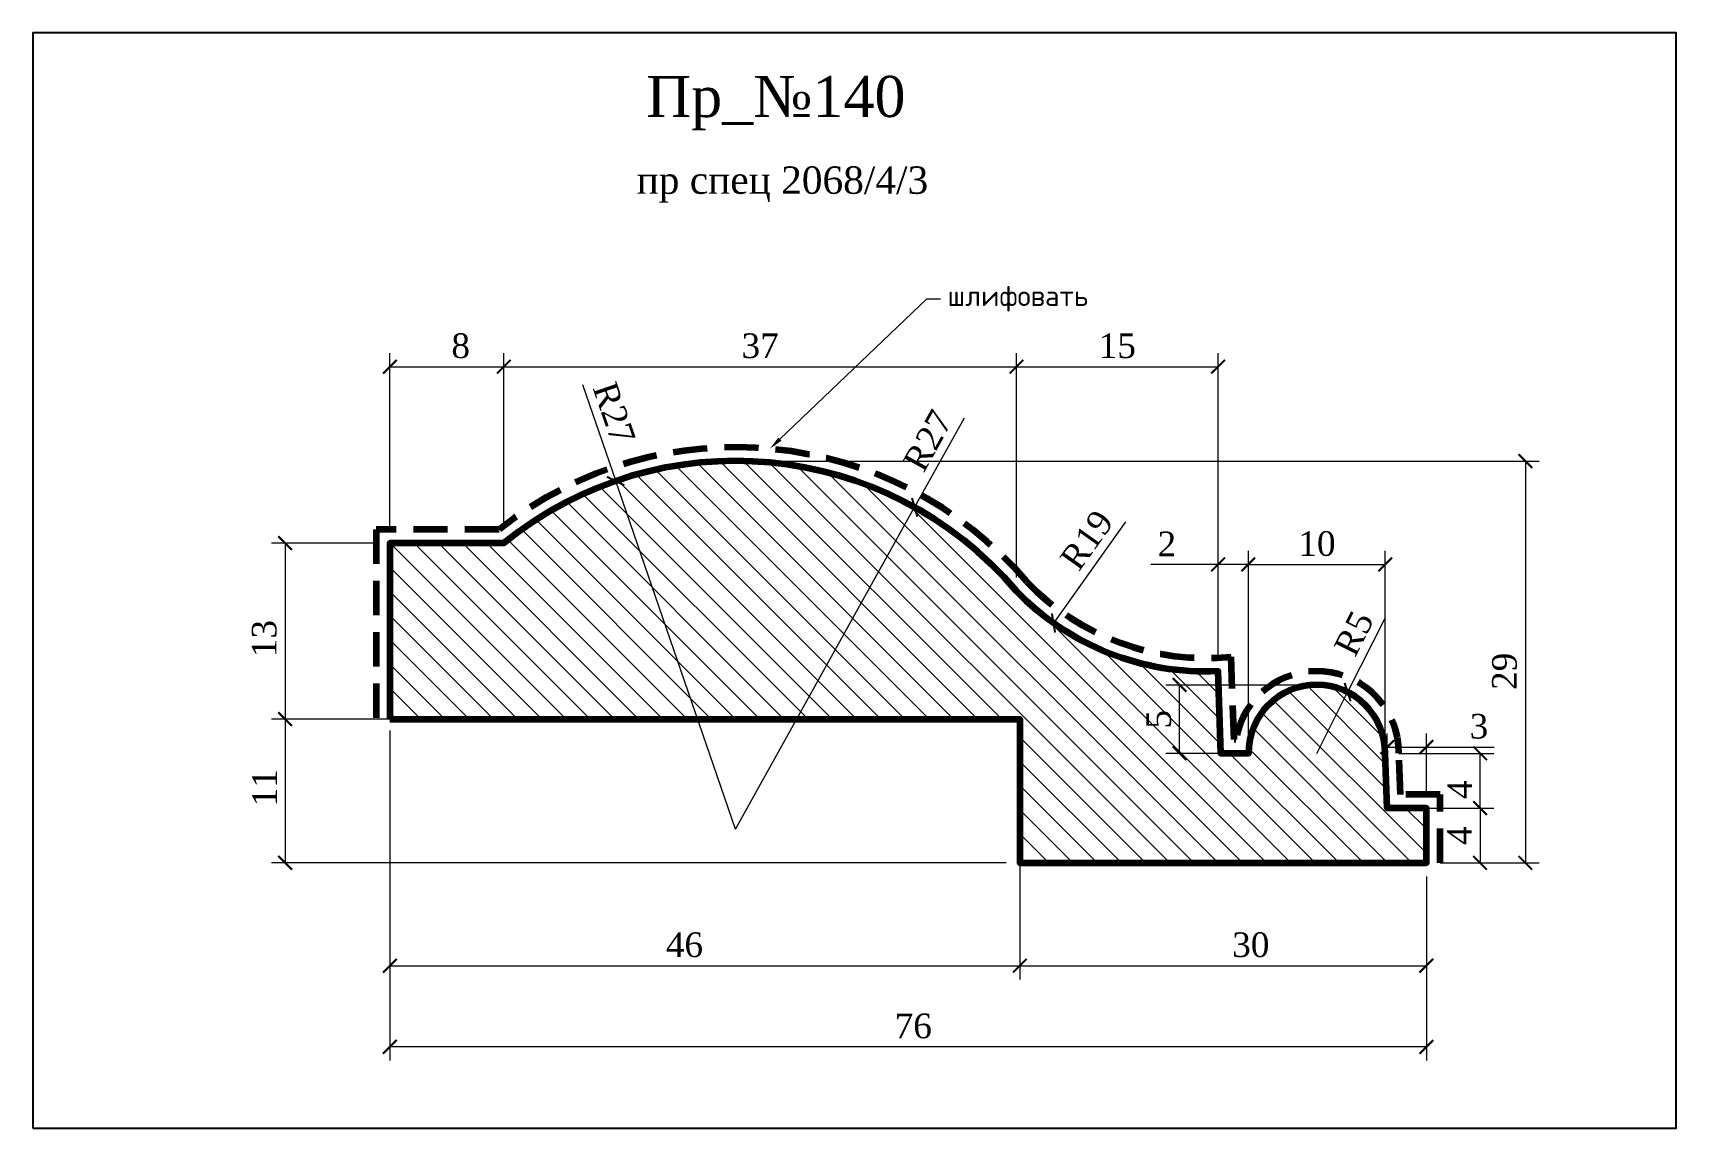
# Model space of a CAD drawing. Header units: millimetres. Extents: x 305082 to 305202, y -91066 to -90986.
import ezdxf
from ezdxf import colors
from ezdxf.entities.mleader import LeaderData, LeaderLine
from ezdxf.math import Vec2, Vec3

# ---------------------------------------------------------------- set-up
doc = ezdxf.new("R2010")
doc.units = ezdxf.units.MM
doc.header["$MEASUREMENT"] = 0
doc.linetypes.add('HIDDEN', pattern=[0.375, 0.25, -0.125])
doc.layers.add('Outside panel', color=7, linetype='Continuous', lineweight=18, true_color=0x7f5e57)
for name, color, linetype, lineweight in [('линия 15', 7, 'Continuous', 15), ('линия 50', 1, 'Continuous', 211), ('служебный слой РАЗМЕРЫ', 7, 'Continuous', 9)]:
    doc.layers.add(name, color=color, linetype=linetype, lineweight=lineweight)
doc.layers.add('размеры в модели', color=7, linetype='Continuous')
doc.styles.add('ELECT', font='times.ttf')
doc.styles.get("Standard").update_dxf_attribs({"font": 'times.ttf'})
doc.styles.add('ЕСКД профили текст', font='isocpeur.ttf')
doc.dimstyles.new('M_1', dxfattribs={"dimtxt": 1.8, "dimasz": 1, "dimexe": 1, "dimexo": 1, "dimgap": 0.6, "dimtad": 1, "dimdec": 0, "dimdsep": 46, "dimtxsty": 'Standard', "dimblk": 'ARCHTICK', "dimcen": -5, "dimclrd": 7, "dimclre": 7, "dimclrt": 7, "dimadec": 0, "dimazin": 0, "dimtfac": 1, "dimtdec": 0, "dimtmove": 0, "dimatfit": 3, "dimfxl": 1, "dimtolj": 1, "dimtzin": 0, "dimlwd": 5, "dimlwe": 5, "dimarcsym": 0})

# ---------------------------------------------------------------- blocks, each defined once
blk = doc.blocks.new('_ArchTick')
at = {"color": 0, "linetype": 'ByBlock', "const_width": 0.15}
blk.add_lwpolyline([(-0.5, -0.5), (0.5, 0.5)], dxfattribs=at)
blk = doc.blocks.new('*D20')
at = {"layer": 'Defpoints', "color": 0, "ltscale": 1000, "transparency": 16777216}
for p in [(305168.7, -91010.15), (305153.98, -91026.54), (305168.7, -91032.4)]:
    blk.add_point(p, dxfattribs=at)
at = {"layer": 'линия 15', "color": 7, "lineweight": 5, "ltscale": 1000, "transparency": 16777216}
for p, q in [((305153.98, -91025.54), (305153.98, -91009.15)), ((305168.7, -91031.4), (305168.7, -91009.15)), ((305153.98, -91010.15), (305168.7, -91010.15))]:
    blk.add_line(p, q, dxfattribs=at)
at = {"layer": 'линия 15', "color": 7, "lineweight": 5, "ltscale": 1000, "transparency": 16777216, "rotation": 180}
blk.add_blockref('_ArchTick', (305153.98, -91010.15), dxfattribs=at)
at = {"layer": 'линия 15', "color": 7, "lineweight": 5, "ltscale": 1000, "transparency": 16777216}
blk.add_blockref('_ArchTick', (305168.7, -91010.15), dxfattribs=at)
at = {"layer": 'линия 15', "color": 7, "ltscale": 1000, "transparency": 16777216, "insert": (305161.34, -91008.63), "char_height": 1.8, "attachment_point": 5}
blk.add_mtext('\\A1;15', dxfattribs=at)
blk = doc.blocks.new('*D19')
at = {"layer": 'Defpoints', "color": 0, "ltscale": 1000, "transparency": 16777216}
for p in [(305154.22, -91046.39), (305183.91, -91046.39), (305183.91, -91053.9)]:
    blk.add_point(p, dxfattribs=at)
at = {"layer": 'размеры в модели', "color": 7, "lineweight": 5, "ltscale": 1000, "transparency": 16777216}
for p, q in [((305154.22, -91047.39), (305154.22, -91054.9)), ((305183.91, -91047.39), (305183.91, -91054.9)), ((305154.22, -91053.9), (305183.91, -91053.9))]:
    blk.add_line(p, q, dxfattribs=at)
at = {"layer": 'размеры в модели', "color": 7, "lineweight": 5, "ltscale": 1000, "transparency": 16777216, "rotation": 180}
blk.add_blockref('_ArchTick', (305154.22, -91053.9), dxfattribs=at)
at = {"layer": 'размеры в модели', "color": 7, "lineweight": 5, "ltscale": 1000, "transparency": 16777216}
blk.add_blockref('_ArchTick', (305183.91, -91053.9), dxfattribs=at)
at = {"layer": 'размеры в модели', "color": 7, "ltscale": 1000, "transparency": 16777216, "insert": (305171.09, -91052.38), "char_height": 1.8, "attachment_point": 5}
blk.add_mtext('\\A1;30', dxfattribs=at)
blk = doc.blocks.new('*D18')
at = {"layer": 'Defpoints', "color": 0, "ltscale": 1000, "transparency": 16777216}
for p in [(305108.22, -91035.73), (305154.22, -91035.89), (305154.22, -91053.9)]:
    blk.add_point(p, dxfattribs=at)
at = {"layer": 'размеры в модели', "color": 7, "lineweight": 5, "ltscale": 1000, "transparency": 16777216}
for p, q in [((305108.22, -91036.73), (305108.22, -91054.9)), ((305154.22, -91036.89), (305154.22, -91054.9)), ((305108.22, -91053.9), (305154.22, -91053.9))]:
    blk.add_line(p, q, dxfattribs=at)
at = {"layer": 'размеры в модели', "color": 7, "lineweight": 5, "ltscale": 1000, "transparency": 16777216, "rotation": 180}
blk.add_blockref('_ArchTick', (305108.22, -91053.9), dxfattribs=at)
at = {"layer": 'размеры в модели', "color": 7, "lineweight": 5, "ltscale": 1000, "transparency": 16777216}
blk.add_blockref('_ArchTick', (305154.22, -91053.9), dxfattribs=at)
at = {"layer": 'размеры в модели', "color": 7, "ltscale": 1000, "transparency": 16777216, "insert": (305129.73, -91052.38), "char_height": 1.8, "attachment_point": 5}
blk.add_mtext('\\A1;46', dxfattribs=at)
blk = doc.blocks.new('*D17')
at = {"layer": 'Defpoints', "color": 0, "ltscale": 1000, "transparency": 16777216}
for p in [(305165.89, -91033.4), (305176.2, -91033.4), (305170.91, -91038.39)]:
    blk.add_point(p, dxfattribs=at)
at = {"layer": 'размеры в модели', "color": 7, "lineweight": 5, "ltscale": 1000, "transparency": 16777216}
for p, q in [((305175.2, -91033.4), (305164.89, -91033.4)), ((305165.89, -91038.39), (305165.89, -91033.4)), ((305169.91, -91038.39), (305164.89, -91038.39))]:
    blk.add_line(p, q, dxfattribs=at)
for p, rotation in [((305165.89, -91033.4), 90), ((305165.89, -91038.39), 270)]:
    blk.add_blockref('_ArchTick', p, dxfattribs=dict(at, rotation=rotation))
at = {"layer": 'размеры в модели', "color": 7, "ltscale": 1000, "transparency": 16777216, "insert": (305164.37, -91035.9), "char_height": 1.8, "attachment_point": 5, "rotation": 90}
blk.add_mtext('\\A1;5', dxfattribs=at)
blk = doc.blocks.new('*D16')
at = {"layer": 'Defpoints', "color": 0, "ltscale": 1000, "transparency": 16777216}
for p in [(305178.16, -91033.92), (305175.91, -91038.39)]:
    blk.add_point(p, dxfattribs=at)
at = {"layer": 'размеры в модели', "color": 7, "lineweight": 5, "ltscale": 1000, "transparency": 16777216}
for p in [(305180.89, -91028.49), (305175.91, -91038.39)]:
    blk.add_line(p, (305178.16, -91033.92), dxfattribs=at)
at = {"layer": 'размеры в модели', "color": 7, "lineweight": 5, "ltscale": 1000, "transparency": 16777216, "rotation": 243.2958239501666}
blk.add_blockref('_ArchTick', (305178.16, -91033.92), dxfattribs=at)
at = {"layer": 'размеры в модели', "color": 7, "ltscale": 1000, "transparency": 16777216, "insert": (305178.62, -91029.63), "char_height": 1.8, "attachment_point": 5, "rotation": 63.2958}
blk.add_mtext('\\A1;R5', dxfattribs=at)
blk = doc.blocks.new('*D15')
at = {"layer": 'Defpoints', "color": 0, "ltscale": 1000, "transparency": 16777216}
for p in [(305167.79, -91013.29), (305156.68, -91028.87)]:
    blk.add_point(p, dxfattribs=at)
at = {"layer": 'размеры в модели', "color": 7, "lineweight": 5, "ltscale": 1000, "transparency": 16777216}
blk.add_line((305161.95, -91021.48), (305156.68, -91028.87), dxfattribs=at)
at = {"layer": 'размеры в модели', "color": 7, "lineweight": 5, "ltscale": 1000, "transparency": 16777216, "rotation": 234.4986085756057}
blk.add_blockref('_ArchTick', (305156.68, -91028.87), dxfattribs=at)
at = {"layer": 'размеры в модели', "color": 7, "ltscale": 1000, "transparency": 16777216, "insert": (305159.12, -91022.82), "char_height": 1.8, "attachment_point": 5, "rotation": 54.4986}
blk.add_mtext('\\A1;R19', dxfattribs=at)
blk = doc.blocks.new('*D14')
at = {"layer": 'Defpoints', "color": 0, "ltscale": 1000, "transparency": 16777216}
for p in [(305146.54, -91020.42), (305133.47, -91043.92)]:
    blk.add_point(p, dxfattribs=at)
at = {"layer": 'размеры в модели', "color": 7, "lineweight": 5, "ltscale": 1000, "transparency": 16777216}
for p in [(305150.16, -91013.9), (305133.47, -91043.92)]:
    blk.add_line(p, (305146.54, -91020.42), dxfattribs=at)
at = {"layer": 'размеры в модели', "color": 7, "lineweight": 5, "ltscale": 1000, "transparency": 16777216, "rotation": 240.9296197305674}
blk.add_blockref('_ArchTick', (305146.54, -91020.42), dxfattribs=at)
at = {"layer": 'размеры в модели', "color": 7, "ltscale": 1000, "transparency": 16777216, "insert": (305147.51, -91015.55), "char_height": 1.8, "attachment_point": 5, "rotation": 60.9296}
blk.add_mtext('\\A1;R27', dxfattribs=at)
blk = doc.blocks.new('*D13')
at = {"layer": 'Defpoints', "color": 0, "ltscale": 1000, "transparency": 16777216}
for p in [(305124.71, -91018.5), (305133.47, -91043.92)]:
    blk.add_point(p, dxfattribs=at)
at = {"layer": 'размеры в модели', "color": 7, "lineweight": 5, "ltscale": 1000, "transparency": 16777216}
for p in [(305122.28, -91011.44), (305133.47, -91043.92)]:
    blk.add_line(p, (305124.71, -91018.5), dxfattribs=at)
at = {"layer": 'размеры в модели', "color": 7, "lineweight": 5, "ltscale": 1000, "transparency": 16777216, "rotation": 289.0247418758786}
blk.add_blockref('_ArchTick', (305124.71, -91018.5), dxfattribs=at)
at = {"layer": 'размеры в модели', "color": 7, "ltscale": 1000, "transparency": 16777216, "insert": (305124.6, -91013.53), "char_height": 1.8, "attachment_point": 5, "rotation": 289.0247}
blk.add_mtext('\\A1;R27', dxfattribs=at)
blk = doc.blocks.new('*D12')
at = {"layer": 'Defpoints', "color": 0, "ltscale": 1000, "transparency": 16777216}
for p in [(305180.91, -91038.39), (305187.84, -91038.39), (305181.05, -91042.39)]:
    blk.add_point(p, dxfattribs=at)
at = {"layer": 'размеры в модели', "color": 7, "lineweight": 5, "ltscale": 1000, "transparency": 16777216}
for p, q in [((305181.91, -91038.39), (305188.84, -91038.39)), ((305187.84, -91042.39), (305187.84, -91038.39)), ((305182.05, -91042.39), (305188.84, -91042.39))]:
    blk.add_line(p, q, dxfattribs=at)
for p, rotation in [((305187.84, -91038.39), 90), ((305187.84, -91042.39), 270)]:
    blk.add_blockref('_ArchTick', p, dxfattribs=dict(at, rotation=rotation))
at = {"layer": 'размеры в модели', "color": 7, "ltscale": 1000, "transparency": 16777216, "insert": (305186.34, -91041.04), "char_height": 1.8, "attachment_point": 5, "rotation": 90}
blk.add_mtext('\\A1;4', dxfattribs=at)
blk = doc.blocks.new('*D11')
at = {"layer": 'Defpoints', "color": 0, "ltscale": 1000, "transparency": 16777216}
for p in [(305133.47, -91017.04), (305183.91, -91046.39), (305191.14, -91046.39)]:
    blk.add_point(p, dxfattribs=at)
at = {"layer": 'размеры в модели', "color": 7, "lineweight": 5, "ltscale": 1000, "transparency": 16777216}
for p, q in [((305134.47, -91017.04), (305192.14, -91017.04)), ((305191.14, -91017.04), (305191.14, -91046.39)), ((305184.91, -91046.39), (305192.14, -91046.39))]:
    blk.add_line(p, q, dxfattribs=at)
for p, rotation in [((305191.14, -91017.04), 90), ((305191.14, -91046.39), 270)]:
    blk.add_blockref('_ArchTick', p, dxfattribs=dict(at, rotation=rotation))
at = {"layer": 'размеры в модели', "color": 7, "ltscale": 1000, "transparency": 16777216, "insert": (305189.62, -91032.4), "char_height": 1.8, "attachment_point": 5, "rotation": 90}
blk.add_mtext('\\A1;29', dxfattribs=at)
blk = doc.blocks.new('*D10')
at = {"layer": 'Defpoints', "color": 0, "ltscale": 1000, "transparency": 16777216}
for p in [(305183.91, -91042.39), (305183.91, -91046.39), (305187.83, -91046.39)]:
    blk.add_point(p, dxfattribs=at)
at = {"layer": 'размеры в модели', "color": 7, "lineweight": 5, "ltscale": 1000, "transparency": 16777216}
for p, q in [((305184.91, -91042.39), (305188.83, -91042.39)), ((305187.83, -91042.39), (305187.83, -91046.39)), ((305184.91, -91046.39), (305188.83, -91046.39))]:
    blk.add_line(p, q, dxfattribs=at)
for p, rotation in [((305187.83, -91042.39), 90), ((305187.83, -91046.39), 270)]:
    blk.add_blockref('_ArchTick', p, dxfattribs=dict(at, rotation=rotation))
at = {"layer": 'размеры в модели', "color": 7, "ltscale": 1000, "transparency": 16777216, "insert": (305186.33, -91044.4), "char_height": 1.8, "attachment_point": 5, "rotation": 90}
blk.add_mtext('\\A1;4', dxfattribs=at)
blk = doc.blocks.new('*D9')
at = {"layer": 'Defpoints', "color": 0, "ltscale": 1000, "transparency": 16777216}
for p in [(305183.91, -91037.93), (305181.05, -91042.39), (305183.91, -91042.39)]:
    blk.add_point(p, dxfattribs=at)
at = {"layer": 'размеры в модели', "color": 7, "lineweight": 5, "ltscale": 1000, "transparency": 16777216}
for p, q in [((305181.05, -91041.39), (305181.05, -91036.93)), ((305181.05, -91037.93), (305183.91, -91037.93)), ((305183.91, -91041.39), (305183.91, -91036.93)), ((305183.91, -91037.93), (305188.85, -91037.93))]:
    blk.add_line(p, q, dxfattribs=at)
at = {"layer": 'размеры в модели', "color": 7, "lineweight": 5, "ltscale": 1000, "transparency": 16777216, "rotation": 180}
blk.add_blockref('_ArchTick', (305181.05, -91037.93), dxfattribs=at)
at = {"layer": 'размеры в модели', "color": 7, "lineweight": 5, "ltscale": 1000, "transparency": 16777216}
blk.add_blockref('_ArchTick', (305183.91, -91037.93), dxfattribs=at)
at = {"layer": 'размеры в модели', "color": 7, "ltscale": 1000, "transparency": 16777216, "insert": (305187.75, -91036.42), "char_height": 1.8, "attachment_point": 5}
blk.add_mtext('\\A1;3', dxfattribs=at)
blk = doc.blocks.new('*D8')
at = {"layer": 'Defpoints', "color": 0, "ltscale": 1000, "transparency": 16777216}
for p in [(305180.9, -91024.59), (305170.91, -91038.39), (305180.9, -91038.21)]:
    blk.add_point(p, dxfattribs=at)
at = {"layer": 'размеры в модели', "color": 7, "lineweight": 5, "ltscale": 1000, "transparency": 16777216}
for p, q in [((305170.91, -91037.39), (305170.91, -91023.59)), ((305180.9, -91037.21), (305180.9, -91023.59)), ((305170.91, -91024.59), (305180.9, -91024.59))]:
    blk.add_line(p, q, dxfattribs=at)
at = {"layer": 'размеры в модели', "color": 7, "lineweight": 5, "ltscale": 1000, "transparency": 16777216, "rotation": 180}
blk.add_blockref('_ArchTick', (305170.91, -91024.59), dxfattribs=at)
at = {"layer": 'размеры в модели', "color": 7, "lineweight": 5, "ltscale": 1000, "transparency": 16777216}
blk.add_blockref('_ArchTick', (305180.9, -91024.59), dxfattribs=at)
at = {"layer": 'размеры в модели', "color": 7, "ltscale": 1000, "transparency": 16777216, "insert": (305175.92, -91023.08), "char_height": 1.8, "attachment_point": 5}
blk.add_mtext('\\A1;10', dxfattribs=at)
blk = doc.blocks.new('*D7')
at = {"layer": 'Defpoints', "color": 0, "ltscale": 1000, "transparency": 16777216}
for p in [(305170.91, -91024.59), (305168.7, -91032.4), (305170.91, -91038.39)]:
    blk.add_point(p, dxfattribs=at)
at = {"layer": 'размеры в модели', "color": 7, "lineweight": 5, "ltscale": 1000, "transparency": 16777216}
for p, q in [((305168.7, -91031.4), (305168.7, -91023.59)), ((305170.91, -91037.39), (305170.91, -91023.59)), ((305168.7, -91024.59), (305163.78, -91024.59)), ((305170.91, -91024.59), (305168.7, -91024.59))]:
    blk.add_line(p, q, dxfattribs=at)
at = {"layer": 'размеры в модели', "color": 7, "lineweight": 5, "ltscale": 1000, "transparency": 16777216, "rotation": 180}
blk.add_blockref('_ArchTick', (305168.7, -91024.59), dxfattribs=at)
at = {"layer": 'размеры в модели', "color": 7, "lineweight": 5, "ltscale": 1000, "transparency": 16777216}
blk.add_blockref('_ArchTick', (305170.91, -91024.59), dxfattribs=at)
at = {"layer": 'размеры в модели', "color": 7, "ltscale": 1000, "transparency": 16777216, "insert": (305164.96, -91023.09), "char_height": 1.8, "attachment_point": 5}
blk.add_mtext('\\A1;2', dxfattribs=at)
blk = doc.blocks.new('*D6')
at = {"layer": 'Defpoints', "color": 0, "ltscale": 1000, "transparency": 16777216}
for p in [(305153.98, -91010.15), (305116.54, -91023.04), (305153.98, -91026.54)]:
    blk.add_point(p, dxfattribs=at)
at = {"layer": 'размеры в модели', "color": 7, "lineweight": 5, "ltscale": 1000, "transparency": 16777216}
for p, q in [((305116.54, -91022.04), (305116.54, -91009.15)), ((305153.98, -91025.54), (305153.98, -91009.15)), ((305116.54, -91010.15), (305153.98, -91010.15))]:
    blk.add_line(p, q, dxfattribs=at)
at = {"layer": 'размеры в модели', "color": 7, "lineweight": 5, "ltscale": 1000, "transparency": 16777216, "rotation": 180}
blk.add_blockref('_ArchTick', (305116.54, -91010.15), dxfattribs=at)
at = {"layer": 'размеры в модели', "color": 7, "lineweight": 5, "ltscale": 1000, "transparency": 16777216}
blk.add_blockref('_ArchTick', (305153.98, -91010.15), dxfattribs=at)
at = {"layer": 'размеры в модели', "color": 7, "ltscale": 1000, "transparency": 16777216, "insert": (305135.26, -91008.63), "char_height": 1.8, "attachment_point": 5}
blk.add_mtext('\\A1;37', dxfattribs=at)
blk = doc.blocks.new('*D5')
at = {"layer": 'Defpoints', "color": 0, "ltscale": 1000, "transparency": 16777216}
for p in [(305116.54, -91010.15), (305108.22, -91023.04), (305116.54, -91023.04)]:
    blk.add_point(p, dxfattribs=at)
at = {"layer": 'размеры в модели', "color": 7, "lineweight": 5, "ltscale": 1000, "transparency": 16777216}
for p, q in [((305108.22, -91022.04), (305108.22, -91009.15)), ((305116.54, -91022.04), (305116.54, -91009.15)), ((305108.22, -91010.15), (305116.54, -91010.15))]:
    blk.add_line(p, q, dxfattribs=at)
at = {"layer": 'размеры в модели', "color": 7, "lineweight": 5, "ltscale": 1000, "transparency": 16777216, "rotation": 180}
blk.add_blockref('_ArchTick', (305108.22, -91010.15), dxfattribs=at)
at = {"layer": 'размеры в модели', "color": 7, "lineweight": 5, "ltscale": 1000, "transparency": 16777216}
blk.add_blockref('_ArchTick', (305116.54, -91010.15), dxfattribs=at)
at = {"layer": 'размеры в модели', "color": 7, "ltscale": 1000, "transparency": 16777216, "insert": (305113.39, -91008.63), "char_height": 1.8, "attachment_point": 5}
blk.add_mtext('\\A1;8', dxfattribs=at)
blk = doc.blocks.new('*D4')
at = {"layer": 'Defpoints', "color": 0, "ltscale": 1000, "transparency": 16777216}
for p in [(305154.22, -91035.89), (305100.57, -91046.39), (305154.22, -91046.39)]:
    blk.add_point(p, dxfattribs=at)
at = {"layer": 'размеры в модели', "color": 7, "lineweight": 5, "ltscale": 1000, "transparency": 16777216}
for p, q in [((305153.22, -91035.89), (305099.57, -91035.89)), ((305100.57, -91035.89), (305100.57, -91046.39)), ((305153.22, -91046.39), (305099.57, -91046.39))]:
    blk.add_line(p, q, dxfattribs=at)
for p, rotation in [((305100.57, -91035.89), 90), ((305100.57, -91046.39), 270)]:
    blk.add_blockref('_ArchTick', p, dxfattribs=dict(at, rotation=rotation))
at = {"layer": 'размеры в модели', "color": 7, "ltscale": 1000, "transparency": 16777216, "insert": (305099.07, -91040.91), "char_height": 1.8, "attachment_point": 5, "rotation": 90}
blk.add_mtext('\\A1;11', dxfattribs=at)
blk = doc.blocks.new('*D3')
at = {"layer": 'Defpoints', "color": 0, "ltscale": 1000, "transparency": 16777216}
for p in [(305108.22, -91023.04), (305100.57, -91035.89), (305108.22, -91035.89)]:
    blk.add_point(p, dxfattribs=at)
at = {"layer": 'размеры в модели', "color": 7, "lineweight": 5, "ltscale": 1000, "transparency": 16777216}
for p, q in [((305107.22, -91023.04), (305099.57, -91023.04)), ((305100.57, -91023.04), (305100.57, -91035.89)), ((305107.22, -91035.89), (305099.57, -91035.89))]:
    blk.add_line(p, q, dxfattribs=at)
for p, rotation in [((305100.57, -91023.04), 90), ((305100.57, -91035.89), 270)]:
    blk.add_blockref('_ArchTick', p, dxfattribs=dict(at, rotation=rotation))
at = {"layer": 'размеры в модели', "color": 7, "ltscale": 1000, "transparency": 16777216, "insert": (305099.05, -91030.01), "char_height": 1.8, "attachment_point": 5, "rotation": 90}
blk.add_mtext('\\A1;13', dxfattribs=at)
blk = doc.blocks.new('*D2')
at = {"layer": 'Defpoints', "color": 0, "ltscale": 1000, "transparency": 16777216}
for p in [(305108.22, -91035.89), (305183.91, -91046.39), (305108.22, -91059.83)]:
    blk.add_point(p, dxfattribs=at)
at = {"layer": 'размеры в модели', "color": 7, "lineweight": 5, "ltscale": 1000, "transparency": 16777216}
for p, q in [((305108.22, -91036.89), (305108.22, -91060.83)), ((305183.91, -91047.39), (305183.91, -91060.83)), ((305183.91, -91059.83), (305108.22, -91059.83))]:
    blk.add_line(p, q, dxfattribs=at)
at = {"layer": 'размеры в модели', "color": 7, "lineweight": 5, "ltscale": 1000, "transparency": 16777216, "rotation": 180}
blk.add_blockref('_ArchTick', (305108.22, -91059.83), dxfattribs=at)
at = {"layer": 'размеры в модели', "color": 7, "lineweight": 5, "ltscale": 1000, "transparency": 16777216}
blk.add_blockref('_ArchTick', (305183.91, -91059.83), dxfattribs=at)
at = {"layer": 'размеры в модели', "color": 7, "ltscale": 1000, "transparency": 16777216, "insert": (305146.44, -91058.31), "char_height": 1.8, "attachment_point": 5}
blk.add_mtext('\\A1;76', dxfattribs=at)

msp = doc.modelspace()

# ---------------------------------------------------------------- hatches: boundary and pattern name
at = {"layer": 'Outside panel', "ltscale": 1000}
h = msp.add_hatch(dxfattribs=at)
h.set_pattern_fill('ANSI31', color=256, scale=10, angle=90)
h.set_pattern_definition([(135, (-4954.6622, -470.8394), (-0.8838834765, -0.8838834765), [])])
h.paths.add_polyline_path([(305116.54, -91023.04), (305108.22, -91023.04), (305108.22, -91035.89), (305154.22, -91035.89), (305154.22, -91046.39), (305183.91, -91046.39), (305183.91, -91042.39), (305181.05, -91042.39), (305180.91, -91038.39, 1), (305170.91, -91038.39), (305168.91, -91038.39), (305168.7, -91032.4, -0.216673), (305153.98, -91026.54, 0.407995)])

# ---------------------------------------------------------------- linework, layer by layer
at = {"color": 6, "ltscale": 1000}
msp.add_lwpolyline([(305082.15, -91065.77), (305202.15, -91065.77), (305202.15, -90985.77), (305082.15, -90985.77)], close=True, dxfattribs=at)
at = {"layer": 'линия 50', "color": 1, "linetype": 'HIDDEN', "ltscale": 10, "true_color": 0xff0909}
msp.add_lwpolyline([(305184.91, -91046.39), (305184.91, -91041.39), (305182.01, -91041.39), (305181.91, -91038.37, 0.918192), (305169.99, -91037.39), (305169.87, -91037.39), (305169.66, -91031.33, -0.230909), (305154.73, -91025.87, 0.40393), (305116.19, -91022.04), (305107.22, -91022.04), (305107.22, -91035.89)], format="xyb", dxfattribs=at)
at = {"layer": 'линия 50', "color": 7}
msp.add_lwpolyline([(305108.22, -91035.89), (305154.22, -91035.89), (305154.22, -91046.39), (305183.91, -91046.39), (305183.91, -91042.39), (305181.05, -91042.39), (305180.91, -91038.39, 1), (305170.91, -91038.39), (305168.91, -91038.39), (305168.7, -91032.4, -0.216673), (305153.98, -91026.54, 0.407995), (305116.54, -91023.04), (305108.22, -91023.04), (305108.22, -91035.89)], format="xyb", dxfattribs=at)

# ---------------------------------------------------------------- texts
at = {"color": 5, "ltscale": 1000, "style": 'ELECT'}
msp.add_text('Пр_№140', height=3, dxfattribs=at).set_placement((305126.95, -90991.91))
at = {"color": 7, "ltscale": 1000, "style": 'ELECT'}
msp.add_text('пр спец 2068/4/3 ', height=2, dxfattribs=at).set_placement((305126.24, -90997.52))

# ---------------------------------------------------------------- dimensions: what is measured, and where the dimension line sits
at = {"layer": 'линия 15', "color": 5, "ltscale": 1000}
dim = msp.add_linear_dim(base=(305168.7, -91010.15), p1=(305153.98, -91026.54), p2=(305168.7, -91032.4), dimstyle='M_1', dxfattribs=at)
dim.commit()
dim.dimension.update_dxf_attribs({"geometry": '*D20', "text_midpoint": (305161.34, -91010.15), "dimtype": 128})
at = {"layer": 'размеры в модели', "color": 0, "ltscale": 1000}
for base, p1, p2, picture, middle in [((305116.54, -91010.15), (305108.22, -91023.04), (305116.54, -91023.04), '*D5', (305113.39, -91010.15)), ((305170.91, -91024.59), (305168.7, -91032.4), (305170.91, -91038.39), '*D7', (305164.96, -91024.59)), ((305180.9, -91024.59), (305170.91, -91038.39), (305180.9, -91038.21), '*D8', (305175.92, -91024.59)), ((305183.91, -91037.93), (305181.05, -91042.39), (305183.91, -91042.39), '*D9', (305187.75, -91037.93)), ((305154.22, -91053.9), (305108.22, -91035.73), (305154.22, -91035.89), '*D18', (305129.73, -91053.9)), ((305183.91, -91053.9), (305154.22, -91046.39), (305183.91, -91046.39), '*D19', (305171.09, -91053.9))]:
    dim = msp.add_linear_dim(base=base, p1=p1, p2=p2, dimstyle='M_1', override={"dimtxt": 1.8}, dxfattribs=at)
    dim.commit()
    dim.dimension.update_dxf_attribs({"geometry": picture, "text_midpoint": middle, "dimtype": 128})
dim = msp.add_linear_dim(base=(305153.98, -91010.15), p1=(305116.54, -91023.04), p2=(305153.98, -91026.54), dimstyle='M_1', dxfattribs=at)
dim.commit()
dim.dimension.update_dxf_attribs({"geometry": '*D6', "text_midpoint": (305135.26, -91010.15), "dimtype": 128})
for mpoint, picture, middle in [((305124.71, -91018.5), '*D13', (305124.6, -91013.53)), ((305146.54, -91020.42), '*D14', (305147.51, -91015.55))]:
    dim = msp.add_radius_dim(center=(305133.47, -91043.92), mpoint=mpoint, dimstyle='M_1', override={"dimtxt": 1.8}, dxfattribs=at)
    dim.commit()
    dim.dimension.update_dxf_attribs({"geometry": picture, "text_midpoint": middle})
dim = msp.add_radius_dim(center=(305167.79, -91013.29), mpoint=(305156.68, -91028.87), dimstyle='M_1', override={"dimtxt": 1.8}, dxfattribs=at)
dim.commit()
dim.dimension.update_dxf_attribs({"geometry": '*D15', "text_midpoint": (305160.36, -91023.7), "dimtype": 132})
for base, p1, p2, angle, picture, middle in [((305191.14, -91046.39), (305133.47, -91017.04), (305183.91, -91046.39), 90, '*D11', (305191.14, -91032.4)), ((305100.57, -91035.89), (305108.22, -91023.04), (305108.22, -91035.89), 90, '*D3', (305100.57, -91030.01)), ((305165.89, -91033.4), (305170.91, -91038.39), (305176.2, -91033.4), 90, '*D17', (305165.89, -91035.9)), ((305108.22, -91059.83), (305183.91, -91046.39), (305108.22, -91035.89), 180, '*D2', (305146.44, -91059.83)), ((305187.84, -91038.39), (305181.05, -91042.39), (305180.91, -91038.39), 90, '*D12', (305187.84, -91041.04)), ((305187.83, -91046.39), (305183.91, -91042.39), (305183.91, -91046.39), 90, '*D10', (305187.83, -91044.4))]:
    dim = msp.add_linear_dim(base=base, p1=p1, p2=p2, angle=angle, dimstyle='M_1', override={"dimtxt": 1.8}, dxfattribs=at)
    dim.commit()
    dim.dimension.update_dxf_attribs({"geometry": picture, "text_midpoint": middle, "dimtype": 128})
at = {"layer": 'размеры в модели', "color": 7, "ltscale": 1000}
dim = msp.add_radius_dim(center=(305175.91, -91038.39), mpoint=(305178.16, -91033.92), dimstyle='M_1', dxfattribs=at)
dim.commit()
dim.dimension.update_dxf_attribs({"geometry": '*D16', "text_midpoint": (305178.62, -91029.63)})
at = {"layer": 'размеры в модели', "color": 0, "ltscale": 1000}
dim = msp.add_linear_dim(base=(305100.56731586, -91046.39157769), p1=(305154.2235659, -91035.89157769), p2=(305154.2235659, -91046.39157769), angle=90, dimstyle='M_1', dxfattribs=at)
dim.commit()
dim.dimension.update_dxf_attribs({"geometry": '*D4', "text_midpoint": (305100.56731586, -91040.91163033), "dimtype": 128})

# ---------------------------------------------------------------- leaders
at = {"layer": 'служебный слой РАЗМЕРЫ'}
ml = msp.add_multileader_mtext('Standard', dxfattribs=at)
ml.set_content('\\A1;шлифовать', color=256, style='ЕСКД профили текст')
ml.set_leader_properties(color=256, linetype='ByLayer', lineweight=-1)
ml.build(insert=Vec2(0, 0))
ml.multileader.update_dxf_attribs({"dogleg_length": 1, "arrow_head_size": 1})
ctx = ml.context
ctx.base_point, ctx.char_height, ctx.arrow_head_size, ctx.landing_gap_size, ctx.plane_origin = Vec3(305148.44, -91005.2), 1.5, 1, 0.5, Vec3(305161.91, -90979.03)
notes = []
notes.append((ctx, [(1, (1, 1, 0), (305147.44, -91005.2), (1, 0), 1, [(0, [(305135.98, -91016.13)], 0, [])])]))
ctx.mtext.insert, ctx.mtext.flow_direction = Vec3(305148.94, -91004.22), 5
for ctx, leaders in notes:
    for number, flags, end, landing, length, lines in leaders:
        leader = LeaderData()
        leader.index, (leader.has_last_leader_line, leader.has_dogleg_vector, leader.attachment_direction) = number, flags
        leader.last_leader_point, leader.dogleg_vector, leader.dogleg_length = Vec3(end), Vec3(landing), length
        for number, points, colour, breaks in lines:
            line = LeaderLine()
            line.index, line.vertices, line.color, line.breaks = number, Vec3.list(points), colors.encode_raw_color(colour), breaks
            leader.lines.append(line)
        ctx.leaders.append(leader)

doc.saveas('drawing.dxf')
